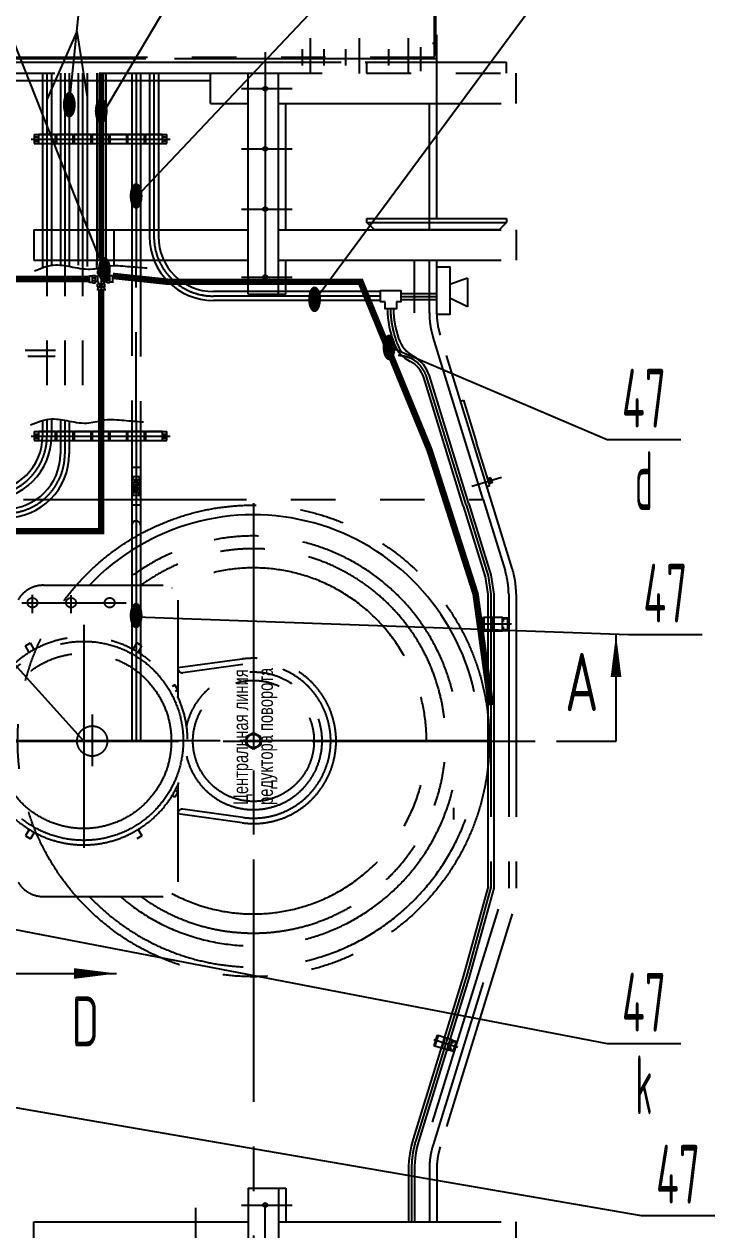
# Model space of a CAD drawing. Header units: millimetres. Extents: x 0 to 25200, y 0 to 17820.
# Drawn here: x 12673 to 14998, y 9320 to 13380 of the extents above; entities that cross this region are included whole.
import ezdxf
from ezdxf.enums import TextEntityAlignment as Align

# ---------------------------------------------------------------- set-up
doc = ezdxf.new("R2010")
doc.units = ezdxf.units.MM
doc.header["$LTSCALE"] = 600
for name, pattern in [('F', [0.75, 0.5, -0.25]), ('G', [2, 1.25, -0.25, 0.25, -0.25]), ('K', [2.5, 1.25, -0.25, 0.25, -0.25, 0.25, -0.25])]:
    doc.linetypes.add(name, pattern=pattern)
for name, color, linetype in [('01', 7, 'Continuous'), ('02', 1, 'Continuous'), ('04', 2, 'F'), ('05', 4, 'G'), ('07', 6, 'K'), ('11', 3, 'Continuous')]:
    doc.layers.add(name, color=color, linetype=linetype)
doc.styles.get("Standard").update_dxf_attribs({"font": 'isocp', "width": 0.707, "bigfont": 'intecad.shx'})

# ---------------------------------------------------------------- blocks, each defined once
blk = doc.blocks.new('*U412')
at = {"layer": '01'}
for p, q in [((-7.7, 2.6), (-7.7, 0)), ((0, 2.6), (-7.7, 2.6)), ((-7.7, 0), (0, 0)), ((0, 0), (-1.5, 2.6)), ((0, 2.6), (1.5, 0)), ((0, 2.6), (7.7, 2.6)), ((7.7, 0), (0, 0)), ((7.7, 2.6), (7.7, 0))]:
    blk.add_line(p, q, dxfattribs=at)
at = {"layer": '05'}
blk.add_line((0, 4.7), (0, -2.1), dxfattribs=at)
blk = doc.blocks.new('*U411')
at = {"layer": '01'}
for p, q in [((-8.4, 0), (-8.4, 8.9)), ((-8.4, 8.9), (0, 8.9)), ((-8.4, 5), (0, 5)), ((0, 8.9), (0, 0)), ((0, -8.9), (0, 0)), ((-8.4, 0), (-8.4, -8.9)), ((-8.4, -5), (0, -5)), ((-8.4, -8.9), (0, -8.9))]:
    blk.add_line(p, q, dxfattribs=at)
at = {"layer": '05'}
blk.add_line((-9.5, 0), (1.1, 0), dxfattribs=at)
blk = doc.blocks.new('*U535')
at = {"layer": '01'}
for p, q in [((0, 27.7), (-25, 13.3)), ((-25, 13.3), (-25, 0)), ((-25, -13.3), (-25, 0)), ((25, 13.3), (0, 27.7)), ((25, 0), (25, 13.3)), ((25, 0), (25, -13.3)), ((0, -27.7), (-25, -13.3)), ((25, -13.3), (0, -27.7))]:
    blk.add_line(p, q, dxfattribs=at)
at = {"layer": '05'}
for p, q in [((-26.7, 0), (27.5, 0)), ((0, 29.3), (0, -28.9))]:
    blk.add_line(p, q, dxfattribs=at)

msp = doc.modelspace()

# ---------------------------------------------------------------- linework, layer by layer
at = {"layer": '01', "color": 7, "linetype": 'Continuous'}
for p, q in [((12734.764, 13214.196), (12734.764, 12559.676)), ((12764.764, 13214.196), (12764.764, 12567.333)), ((12794.764, 13214.196), (12794.764, 12568.606)), ((12824.764, 13214.196), (12824.764, 12564.336)), ((12854.719, 13214.196), (12854.719, 12568.606)), ((12884.719, 13214.196), (12884.719, 12564.336)), ((12917.275, 13214.196), (12917.275, 12568.606)), ((12947.275, 13214.196), (12947.275, 12564.336)), ((13034.764, 13214.196), (13034.764, 12563.149)), ((13064.764, 13214.196), (13064.764, 12560.796)), ((13094.764, 13214.196), (13094.764, 12664.278)), ((13124.764, 13214.196), (13124.764, 12664.278)), ((12696.578, 12992.871), (13164.34, 12992.871)), ((12706.264, 13007.871), (13153.264, 13007.871)), ((12838.264, 13007.871), (12781.264, 13007.871)), ((12838.264, 12977.871), (12838.264, 13007.871)), ((12898.264, 13007.871), (12841.264, 13007.871)), ((12841.264, 13007.871), (12841.264, 12977.871)), ((12898.264, 12977.871), (12898.264, 13007.871)), ((12958.264, 13007.871), (12901.264, 13007.871)), ((12901.264, 13007.871), (12901.264, 12977.871)), ((12958.264, 12977.871), (12958.264, 13007.871)), ((13018.264, 13007.871), (12961.264, 13007.871)), ((12961.264, 13007.871), (12961.264, 12977.871)), ((13018.264, 12977.871), (13018.264, 13007.871)), ((13078.264, 13007.871), (13021.264, 13007.871)), ((13021.264, 13007.871), (13021.264, 12977.871)), ((13078.264, 12977.871), (13078.264, 13007.871)), ((13081.264, 13007.871), (13081.264, 12977.871)), ((13138.264, 13007.871), (13081.264, 13007.871)), ((13138.264, 12977.871), (13138.264, 13007.871)), ((13138.264, 12999.871), (13153.264, 12999.871)), ((13153.264, 12977.871), (13153.264, 13007.871)), ((12706.264, 12977.871), (13153.264, 12977.871)), ((12781.264, 12977.871), (12838.264, 12977.871)), ((12841.264, 12977.871), (12898.264, 12977.871)), ((12901.264, 12977.871), (12958.264, 12977.871)), ((12961.264, 12977.871), (13018.264, 12977.871)), ((13021.264, 12977.871), (13078.264, 12977.871)), ((13081.264, 12977.871), (13138.264, 12977.871)), ((13138.264, 12985.871), (13153.264, 12985.871)), ((12917.275, 12558.724), (12947.275, 12558.724)), ((12919.775, 12548.724), (12944.775, 12548.724)), ((12893.222, 12508.913), (12893.222, 12533.913)), ((12903.222, 12508.913), (12903.222, 12533.913)), ((12913.222, 12508.913), (12913.222, 12533.913)), ((12951.327, 12508.913), (12951.327, 12533.913)), ((12961.327, 12508.913), (12961.327, 12533.913)), ((12971.327, 12508.913), (12971.327, 12533.913)), ((12917.275, 12485.828), (12947.275, 12485.828)), ((12919.775, 12495.828), (12944.775, 12495.828)), ((14150.864, 11758.572), (14017.715, 12190.238)), ((14169.976, 11764.467), (14036.827, 12196.133)), ((12794.764, 12048.846), (12794.764, 11932.653)), ((12824.764, 12043.472), (12824.764, 11932.653)), ((13034.764, 12043.728), (13034.764, 10966.624)), ((13064.764, 12041.471), (13064.764, 10966.624)), ((12696.578, 11992.871), (13164.34, 11992.871)), ((12696.578, 11992.871), (13164.34, 11992.871)), ((12706.264, 12007.871), (13153.264, 12007.871)), ((12706.264, 11977.871), (13153.264, 11977.871)), ((12838.264, 12007.871), (12781.264, 12007.871)), ((12781.264, 11977.871), (12838.264, 11977.871)), ((12781.264, 11977.871), (12838.264, 11977.871)), ((12838.264, 11977.871), (12838.264, 12007.871)), ((12841.264, 12007.871), (12841.264, 11977.871)), ((12898.264, 12007.871), (12841.264, 12007.871)), ((12841.264, 11977.871), (12898.264, 11977.871)), ((12898.264, 11977.871), (12898.264, 12007.871)), ((12958.264, 12007.871), (12901.264, 12007.871)), ((12901.264, 12007.871), (12901.264, 11977.871)), ((12901.264, 11977.871), (12958.264, 11977.871)), ((12958.264, 11977.871), (12958.264, 12007.871)), ((12961.264, 12007.871), (12961.264, 11977.871)), ((13018.264, 12007.871), (12961.264, 12007.871)), ((12961.264, 11977.871), (13018.264, 11977.871)), ((13018.264, 11977.871), (13018.264, 12007.871)), ((13078.264, 12007.871), (13021.264, 12007.871)), ((13021.264, 12007.871), (13021.264, 11977.871)), ((13021.264, 11977.871), (13078.264, 11977.871)), ((13078.264, 11977.871), (13078.264, 12007.871)), ((13081.264, 12007.871), (13081.264, 11977.871)), ((13138.264, 12007.871), (13081.264, 12007.871)), ((13081.264, 11977.871), (13138.264, 11977.871)), ((13138.264, 11977.871), (13138.264, 12007.871)), ((13138.264, 11999.871), (13153.264, 11999.871)), ((13138.264, 11985.871), (13153.264, 11985.871)), ((13153.264, 11977.871), (13153.264, 12007.871)), ((13034.764, 11856.329), (13064.765, 11856.329)), ((13037.265, 11856.329), (13062.265, 11856.329)), ((13037.265, 11846.329), (13062.265, 11846.329)), ((13037.265, 11846.329), (13062.265, 11846.329)), ((13037.265, 11836.329), (13062.265, 11836.329)), ((13037.265, 11836.329), (13062.265, 11836.329)), ((13037.265, 11828.9), (13062.265, 11828.9)), ((13037.265, 11818.9), (13062.265, 11818.9)), ((13037.265, 11813.477), (13062.265, 11813.477)), ((13034.765, 11793.477), (13064.765, 11793.477)), ((13037.265, 11803.477), (13062.265, 11803.477)), ((14150.89, 11758.489), (14224.93, 11519.504)), ((14169.994, 11764.408), (14244.034, 11525.423)), ((14233.754, 11461.205), (14233.754, 10471.205)), ((14253.754, 11461.205), (14253.754, 10471.205)), ((14215.254, 11381.725), (14219.754, 11381.725)), ((14215.254, 11381.725), (14215.254, 11336.725)), ((14282.754, 11381.725), (14219.754, 11381.725)), ((14219.754, 11381.725), (14219.754, 11336.725)), ((14251.254, 11336.725), (14251.254, 11381.725)), ((14282.754, 11336.725), (14282.754, 11381.725)), ((14282.754, 11380.225), (14282.754, 11368.225)), ((14303.754, 11380.225), (14282.754, 11380.225)), ((14285.754, 11368.225), (14282.754, 11368.225)), ((14285.754, 11377.225), (14285.754, 11368.225)), ((14300.754, 11377.225), (14285.754, 11377.225)), ((14300.754, 11341.225), (14300.754, 11377.225)), ((14303.754, 11338.225), (14303.754, 11380.225)), ((14215.254, 11336.725), (14219.754, 11336.725)), ((14219.754, 11336.725), (14282.754, 11336.725)), ((14282.754, 11350.225), (14282.754, 11338.225)), ((14285.754, 11350.225), (14282.754, 11350.225)), ((14282.754, 11338.225), (14303.754, 11338.225)), ((14285.754, 11350.225), (14285.754, 11341.225)), ((14285.754, 11341.225), (14300.754, 11341.225)), ((14234.476, 10476.531), (14150.698, 10173.268)), ((14253.754, 10471.205), (14169.976, 10167.942)), ((14150.864, 10173.837), (13982.303, 9627.368)), ((14169.976, 10167.942), (14001.415, 9621.473)), ((14062.669, 9975.46), (14052.035, 9941.067)), ((14066.109, 9974.397), (14055.474, 9940.003)), ((14062.669, 9975.46), (14066.109, 9974.397)), ((14114.259, 9959.508), (14066.109, 9974.397)), ((14079.549, 9932.559), (14090.184, 9966.953)), ((14103.625, 9925.115), (14114.259, 9959.508)), ((14113.905, 9958.362), (14111.069, 9949.19)), ((14113.362, 9948.481), (14111.069, 9949.19)), ((14115.489, 9955.36), (14113.362, 9948.481)), ((14129.955, 9953.399), (14113.905, 9958.362)), ((14126.953, 9951.815), (14115.489, 9955.36)), ((14118.446, 9924.301), (14126.953, 9951.815)), ((14120.03, 9921.299), (14129.955, 9953.399)), ((14052.035, 9941.067), (14055.474, 9940.003)), ((14055.474, 9940.003), (14103.625, 9925.115)), ((14106.815, 9935.433), (14103.979, 9926.261)), ((14103.979, 9926.261), (14120.03, 9921.299)), ((14109.108, 9934.724), (14106.815, 9935.433)), ((14109.108, 9934.724), (14106.981, 9927.845)), ((14106.981, 9927.845), (14118.446, 9924.301)), ((13966.754, 9524.205), (13966.754, 9348.205)), ((13986.754, 9524.205), (13986.754, 9348.205))]:
    msp.add_line(p, q, dxfattribs=at)
at = {"layer": '01'}
for p, q in [((12947.275, 12583.836), (12917.275, 12583.836)), ((12917.275, 12558.724), (12917.275, 12583.836)), ((12919.775, 12548.724), (12919.775, 12538.724)), ((12921.581, 12558.724), (12921.581, 12548.724)), ((12927.569, 12548.724), (12927.569, 12538.724)), ((12936.98, 12548.724), (12936.98, 12538.724)), ((12942.968, 12558.724), (12942.968, 12548.724)), ((12944.775, 12548.724), (12944.775, 12538.724)), ((12947.275, 12558.724), (12947.275, 12583.836)), ((12893.222, 12532.106), (12903.222, 12532.106)), ((12893.222, 12510.719), (12903.222, 12510.719)), ((12903.222, 12533.913), (12913.222, 12533.913)), ((12903.222, 12526.119), (12913.222, 12526.119)), ((12903.222, 12516.707), (12913.222, 12516.707)), ((12903.222, 12508.913), (12913.222, 12508.913)), ((12913.222, 12531.505), (12921.671, 12531.505)), ((12921.671, 12513.432), (12913.222, 12513.432)), ((12944.775, 12538.724), (12919.775, 12538.724)), ((12919.775, 12531.505), (12919.775, 12513.432)), ((12944.775, 12505.828), (12919.775, 12505.828)), ((12919.775, 12495.828), (12919.775, 12505.828)), ((12921.671, 12538.724), (12921.671, 12531.505)), ((12921.671, 12513.432), (12921.671, 12505.828)), ((12927.569, 12495.828), (12927.569, 12505.828)), ((12936.98, 12495.828), (12936.98, 12505.828)), ((12940.572, 12530.793), (12940.572, 12538.724)), ((12944.775, 12530.793), (12940.572, 12530.793)), ((12940.572, 12514.174), (12940.572, 12505.828)), ((12944.775, 12514.174), (12940.572, 12514.174)), ((12944.775, 12531.505), (12944.775, 12513.432)), ((12951.327, 12531.505), (12944.775, 12531.505)), ((12944.775, 12513.432), (12951.327, 12513.432)), ((12944.775, 12495.828), (12944.775, 12505.828)), ((12961.327, 12533.913), (12951.327, 12533.913)), ((12961.327, 12526.119), (12951.327, 12526.119)), ((12961.327, 12516.707), (12951.327, 12516.707)), ((12961.327, 12508.913), (12951.327, 12508.913)), ((12971.327, 12532.106), (12961.327, 12532.106)), ((12971.327, 12510.719), (12961.327, 12510.719)), ((14165.273, 12524.418), (14105.849, 12502.675)), ((14165.273, 12524.418), (14165.273, 12428.386)), ((12921.581, 12485.828), (12921.581, 12495.828)), ((12942.968, 12485.828), (12942.968, 12495.828)), ((13872.412, 12479.278), (13309.764, 12479.278)), ((13940.273, 12472.842), (14061.754, 12472.842)), ((13872.412, 12449.278), (13309.764, 12449.278)), ((13940.273, 12452.842), (14061.754, 12452.842)), ((14165.273, 12428.386), (14105.849, 12457.377)), ((13034.764, 11888.329), (13064.765, 11888.329)), ((13034.764, 11888.329), (13034.764, 11856.329)), ((13037.265, 11888.329), (13062.265, 11888.329)), ((13039.072, 11856.329), (13039.072, 11846.329)), ((13039.072, 11856.329), (13039.072, 11846.329)), ((13060.458, 11856.329), (13060.458, 11846.329)), ((13060.458, 11856.329), (13060.458, 11846.329)), ((13064.765, 11886.959), (13064.765, 11856.329)), ((13037.265, 11846.329), (13037.265, 11836.329)), ((13037.265, 11846.329), (13037.265, 11836.329)), ((13037.265, 11846.329), (13037.265, 11836.329)), ((13037.265, 11828.9), (13037.265, 11818.9)), ((13037.265, 11818.9), (13037.265, 11828.9)), ((13037.265, 11813.477), (13037.265, 11803.477)), ((13037.265, 11803.477), (13037.265, 11813.477)), ((13040.662, 11828.9), (13040.662, 11836.329)), ((13040.662, 11813.477), (13040.662, 11818.9)), ((13045.059, 11846.329), (13045.059, 11836.329)), ((13045.059, 11846.329), (13045.059, 11836.329)), ((13045.059, 11818.9), (13045.059, 11828.9)), ((13045.059, 11803.477), (13045.059, 11813.477)), ((13054.471, 11846.329), (13054.471, 11836.329)), ((13054.471, 11846.329), (13054.471, 11836.329)), ((13054.471, 11818.9), (13054.471, 11828.9)), ((13054.471, 11803.477), (13054.471, 11813.477)), ((13058.292, 11813.477), (13058.292, 11818.9)), ((13058.48, 11828.9), (13058.48, 11836.329)), ((13062.265, 11846.329), (13062.265, 11836.329)), ((13062.265, 11846.329), (13062.265, 11836.329)), ((13062.265, 11846.329), (13062.265, 11836.329)), ((13062.265, 11828.9), (13062.265, 11818.9)), ((13062.265, 11818.9), (13062.265, 11828.9)), ((13062.265, 11813.477), (13062.265, 11803.477)), ((13062.265, 11803.477), (13062.265, 11813.477)), ((13034.765, 11793.477), (13034.765, 11761.477)), ((13039.072, 11793.477), (13039.072, 11803.477)), ((13060.458, 11793.477), (13060.458, 11803.477)), ((13064.765, 11793.477), (13064.765, 11761.477)), ((13034.765, 11761.477), (13064.765, 11761.477)), ((14224.93, 11519.504), (14233.754, 11461.205)), ((14244.034, 11525.423), (14253.754, 11461.205)), ((14465.103, 10966.196), (14665.103, 10966.196))]:
    msp.add_line(p, q, dxfattribs=at)
for points, const_width in [([(12932.275, 12583.836), (12932.275, 13214.196)], 20), ([(12893.222, 12521.413), (12420.456, 12521.413), (12420.456, 13139.886), (11869.154, 13139.886)], 22), ([(12971.327, 12532.106), (13157.736, 12512.25), (13805.294, 12512.25), (14037.57, 11945.359), (14192.421, 11461.205), (14243.754, 11086.843)], 22), ([(12932.275, 12485.828), (12932.275, 11672.653), (11249.07, 11672.653)], 22)]:
    msp.add_lwpolyline(points, dxfattribs=dict(at, const_width=const_width))
msp.add_lwpolyline([(14061.754, 12562.32), (14105.849, 12562.32), (14105.849, 12402.619), (14061.754, 12402.619)], close=True, dxfattribs=at)
for points in [[(13888.5, 12445.238), (13872.412, 12445.238), (13872.412, 12483.317), (13940.273, 12483.317), (13940.273, 12445.238), (13926.193, 12445.238)], [(13926.193, 12445.238), (13926.193, 12420.911), (13888.5, 12420.911), (13888.5, 12445.238)]]:
    msp.add_lwpolyline(points, dxfattribs=at)
for centre, radius, start, end in [((13309.764, 12664.278), 215, 180, 270), ((13309.764, 12664.278), 185, 180, 270), ((14021.118, 12342.615), 110, 200.817116, 243.447216), ((14037.237, 12356.866), 110, 198.839599, 241.130043), ((13930.117, 12162.578), 111.861, 17.455947, 61.130043), ((13931.713, 12163.711), 90, 17.142585, 63.447216), ((13444.754, 10966.624), 761.35, 12.516473, 136.50817), ((13049.764, 11692.653), 15, 0, 180)]:
    msp.add_arc(centre, radius, start, end, dxfattribs=at)
at = {"layer": '01', "color": 7, "linetype": 'Continuous'}
for centre, radius, start, end in [((14245.45, 12427.908), 350, 181.145541, 200.817116), ((14245.45, 12427.908), 330, 181.214978, 198.839599), ((12549.764, 11992.653), 215, 270, 0), ((12549.764, 11992.653), 185, 270, 0), ((12609.764, 11932.653), 185, 270, 0), ((12609.764, 11932.653), 215, 270, 0), ((14316.754, 9524.205), 350, 162.857415, 180), ((14316.754, 9524.205), 330, 162.857415, 180)]:
    msp.add_arc(centre, radius, start, end, dxfattribs=at)
at = {"layer": '02'}
for p, q in [((12942.968, 12548.724), (12495.36, 13682.179)), ((12824.764, 13104.195), (12884.719, 13686.898)), ((12937.539, 13079.014), (13295.917, 13682.179)), ((13049.764, 12797.017), (13890.555, 13686.898)), ((13650.383, 12449.278), (14563.809, 13686.898)), ((12850.593, 13355.232), (12749.764, 13125.57)), ((12850.593, 13355.232), (12884.719, 13133.332)), ((13893.033, 12298.115), (14635.185, 11981.497)), ((14635.185, 11981.497), (14883.185, 11981.497)), ((13049.764, 11384.477), (14707.109, 11325.077)), ((14665.103, 10966.196), (14665.103, 11326.196)), ((14707.109, 11325.077), (14955.109, 11325.077)), ((11097.928, 10629.506), (14635.185, 9947.783)), ((9856.367, 10212.151), (14749.838, 9368.92)), ((12528.16, 10183.611), (12984.16, 10183.611)), ((14635.185, 9947.783), (14883.185, 9947.783)), ((14749.838, 9368.92), (14997.838, 9368.92))]:
    msp.add_line(p, q, dxfattribs=at)
for points in [[(14665.103, 11326.196, 0, 36, 0), (14665.103, 11182.196, 0, 0, 0)], [(12840.16, 10183.611, 36, 0, 0), (12984.16, 10183.611, 0, 0, 0)]]:
    msp.add_lwpolyline(points, format="xyseb", dxfattribs=at)
at = {"layer": '02', "color": 1, "linetype": 'Continuous'}
for points in [[(12707.23, 12549.696), (12779.191, 12568.867), (12836.53, 12562.047), (12903.789, 12555.578), (12957.194, 12565.771), (13021.125, 12564.331), (13086.903, 12559.176)], [(12694.532, 12031.305), (12766.493, 12050.476), (12823.831, 12043.656), (12891.09, 12037.187), (12944.495, 12047.38), (13008.426, 12045.94), (13074.204, 12040.785)]]:
    msp.add_spline(points, degree=3, dxfattribs=at)
at = {"layer": '04', "color": 2, "linetype": 'F'}
msp.add_line((14047.754, 13316.092), (14053.754, 13316.092), dxfattribs=at)
at = {"layer": '04'}
for p, q in [((13034.764, 12563.149), (13034.764, 12043.728)), ((13049.764, 12042.577), (13049.764, 12561.939)), ((13064.764, 12560.796), (13064.764, 12007.871))]:
    msp.add_line(p, q, dxfattribs=at)
at = {"layer": '05', "color": 4, "linetype": 'G'}
for p, q in [((14061.745, 13033.64), (14061.745, 13344.174)), ((13484.154, 13285.411), (13484.154, 12397.52)), ((12749.764, 13214.196), (12749.764, 12048.547)), ((12809.764, 13214.196), (12809.764, 12046.375)), ((12869.719, 13214.196), (12869.719, 12046.375)), ((12932.275, 13214.196), (12932.275, 12046.375)), ((13049.764, 13214.196), (13049.764, 12561.939)), ((13109.764, 13214.196), (13109.764, 12664.278)), ((12974.764, 12688.487), (12974.764, 12567.027)), ((13872.412, 12464.278), (13309.764, 12464.278)), ((13940.273, 12462.842), (14061.754, 12462.842)), ((14160.42, 11761.52), (14027.271, 12193.186)), ((12809.764, 12046.375), (12809.764, 11932.653)), ((13049.764, 12042.577), (13049.764, 11692.653)), ((14160.442, 11761.449), (14234.482, 11522.463)), ((13049.764, 11692.653), (13049.764, 10966.196)), ((13444.754, 11701.249), (13444.754, 8618.58)), ((14234.482, 11522.463), (14243.754, 11461.205)), ((14243.754, 11461.205), (14243.754, 10471.205)), ((14313.545, 11359.225), (14208.467, 11359.225)), ((5242.734, 10966.196), (14493.262, 10966.196)), ((5242.734, 10966.196), (14493.262, 10966.196)), ((14232.867, 10966.624), (12491.138, 10966.624)), ((14244.115, 10473.868), (14160.337, 10170.605)), ((14160.42, 10170.89), (13991.859, 9624.42)), ((14132.475, 9935.035), (14052.164, 9959.868)), ((13484.154, 8646.98), (13484.154, 9534.871)), ((13976.754, 9524.205), (13976.754, 9348.205)), ((13249.154, 9394.868), (13249.154, 9190.058)), ((13404.822, 9404.096), (13574.657, 9404.096))]:
    msp.add_line(p, q, dxfattribs=at)
for centre, radius, start, end in [((13309.764, 12664.278), 200, 180, 270), ((14245.45, 12427.908), 340, 181.179238, 197.142585), ((14245.45, 12427.908), 340, 181.179238, 207.07404), ((13931.713, 12163.711), 100, 17.142585, 90), ((12549.764, 11992.653), 200, 270, 0), ((12609.764, 11932.653), 200, 270, 0), ((14316.754, 9524.205), 340, 162.857415, 180)]:
    msp.add_arc(centre, radius, start, end, dxfattribs=at)
at = {"layer": '07', "color": 6, "linetype": 'K'}
for p, q in [((14053.754, 13268.176), (14053.754, 15647.176)), ((14054.254, 13273.696), (14054.254, 13864.196)), ((14058.754, 13273.696), (14058.754, 13864.196)), ((13636.554, 13213.927), (13636.554, 13332.927)), ((13801.654, 13213.927), (13801.654, 13332.927)), ((13966.754, 13213.927), (13966.754, 13332.927)), ((13608.921, 13295.86), (13608.921, 13240.116)), ((13681.488, 13295.86), (13681.488, 13240.116)), ((13754.054, 13295.86), (13754.054, 13240.116)), ((13899.188, 13295.86), (13899.188, 13240.116)), ((14007.754, 13221.451), (14007.754, 13302.473)), ((5489.754, 13252.196), (13826.745, 13252.196)), ((10820.754, 13252.196), (14058.754, 13252.196)), ((10832.754, 13264.196), (14058.754, 13264.196)), ((10837.754, 13268.176), (14053.754, 13268.176)), ((13179.254, 13264.196), (14049.254, 13264.196)), ((13826.745, 13214.195), (13826.745, 13252.196)), ((13826.745, 13252.196), (14296.745, 13252.196)), ((14296.745, 13214.195), (14296.745, 13252.196)), ((5425.754, 13214.196), (14328.754, 13214.196)), ((13299.745, 13112.195), (13299.745, 13214.195)), ((13426.754, 12471.196), (13426.754, 13214.196)), ((13528.754, 12471.195), (13528.754, 13214.196)), ((14328.745, 13112.195), (14328.745, 13214.196)), ((13299.745, 13189.205), (6670.754, 13189.205)), ((13404.822, 13162.563), (13574.657, 13162.563)), ((13299.745, 13112.195), (13426.754, 13112.195)), ((13528.754, 13112.195), (14328.745, 13112.195)), ((13553.754, 12687.195), (13553.754, 13112.195)), ((14061.745, 12725.195), (14061.745, 13112.195)), ((14036.754, 12687.195), (14036.754, 13111.205)), ((12706.264, 13007.871), (12706.264, 12977.871)), ((12706.264, 12999.871), (12721.264, 12999.871)), ((12721.264, 13007.871), (12721.264, 12977.871)), ((12778.264, 13007.871), (12721.264, 13007.871)), ((12778.264, 12977.871), (12778.264, 13007.871)), ((12781.264, 13007.871), (12781.264, 12977.871)), ((12706.264, 12985.871), (12721.264, 12985.871)), ((12721.264, 12977.871), (12778.264, 12977.871)), ((13404.822, 12960.096), (13574.657, 12960.096)), ((13404.822, 12756.896), (13574.657, 12756.896)), ((13826.745, 12712.195), (13826.745, 12725.195)), ((13826.745, 12725.195), (14296.745, 12725.195)), ((13826.745, 12712.195), (14296.745, 12712.195)), ((13851.745, 12687.195), (13826.745, 12712.195)), ((14271.745, 12687.195), (14296.745, 12712.195)), ((14296.745, 12725.195), (14296.745, 12712.195)), ((12705.745, 12687.195), (13426.754, 12687.195)), ((12705.745, 12687.195), (12705.745, 12585.195)), ((13528.754, 12687.195), (14328.745, 12687.195)), ((14271.745, 12687.195), (13851.745, 12687.195)), ((14328.745, 12687.195), (14328.745, 12585.195)), ((12705.745, 12585.195), (13426.754, 12585.195)), ((13528.754, 12585.195), (14328.745, 12585.195)), ((13553.754, 12471.195), (13553.754, 12585.195)), ((13986.754, 12408.205), (13986.754, 12585.195)), ((14036.754, 12408.205), (14036.754, 12585.195)), ((14061.754, 12407.196), (14061.754, 12585.195)), ((13404.822, 12528.296), (13574.657, 12528.296)), ((13426.754, 12471.196), (13528.754, 12471.196)), ((13528.754, 12471.195), (13553.754, 12471.195)), ((14217.754, 11779.205), (14049.194, 12325.675)), ((14315.723, 11547.453), (14073.09, 12332.163)), ((12675.748, 12282.332), (12778.728, 12282.332)), ((12685.748, 12262.332), (12777.673, 12262.332)), ((14141.691, 12110.296), (14151.245, 12113.25)), ((14151.245, 12113.25), (14195.556, 11969.944)), ((12734.764, 12045.123), (12734.764, 11992.653)), ((12749.764, 12048.547), (12749.764, 11992.653)), ((12764.764, 12050.384), (12764.764, 11992.653)), ((12706.264, 12007.871), (12706.264, 11977.871)), ((12706.264, 11999.871), (12721.264, 11999.871)), ((12706.264, 11999.871), (12721.264, 11999.871)), ((12706.264, 11985.871), (12721.264, 11985.871)), ((12706.264, 11985.871), (12721.264, 11985.871)), ((12721.264, 12007.871), (12721.264, 11977.871)), ((12778.264, 12007.871), (12721.264, 12007.871)), ((12721.264, 11977.871), (12778.264, 11977.871)), ((12721.264, 11977.871), (12778.264, 11977.871)), ((12778.264, 11977.871), (12778.264, 12007.871)), ((12781.264, 12007.871), (12781.264, 11977.871)), ((14239.866, 11826.638), (14195.556, 11969.944)), ((14179.87, 11823.788), (14279.49, 11854.591)), ((14230.312, 11823.684), (14239.866, 11826.638)), ((6670.754, 11779.205), (14217.754, 11779.205)), ((6670.754, 11779.205), (14217.754, 11779.205)), ((14217.754, 11779.205), (14291.795, 11540.22)), ((14217.754, 11779.205), (14291.795, 11540.22)), ((13444.754, 11766.994), (13444.754, 10169.144)), ((12379.01, 11514.545), (12873.254, 10966.196)), ((12738.213, 11490.624), (13140.333, 11490.624)), ((12700.754, 11396.901), (12700.754, 11458.142)), ((12830.754, 11396.981), (12830.754, 11457.08)), ((14303.754, 11461.205), (14303.754, 10471.205)), ((14328.754, 11461.196), (14328.754, 10471.196)), ((12664.627, 11431.865), (13016.403, 11431.865)), ((13190.333, 11440.624), (13190.333, 11114.817)), ((12873.254, 11356.9), (12873.254, 10576.084)), ((12677.094, 11286.383), (12694.415, 11296.383)), ((12689.594, 11264.733), (12677.094, 11286.383)), ((12706.915, 11274.733), (12694.415, 11296.383)), ((13039.594, 11274.733), (13052.094, 11296.383)), ((13069.415, 11286.383), (13052.094, 11296.383)), ((13056.915, 11264.733), (13069.415, 11286.383)), ((13406.696, 11242.195), (13190.333, 11212.313)), ((13409.207, 11224.182), (13207.384, 11196.327)), ((12873.254, 11164.57), (12873.254, 10769.11)), ((13180.333, 11155.463), (13171.239, 11150.213)), ((13180.333, 11155.463), (13171.239, 11150.213)), ((13190.333, 11138.142), (13180.333, 11155.463)), ((13190.333, 11138.142), (13181.239, 11132.892)), ((12901.954, 11055.921), (12901.954, 10881.164)), ((13254.043, 10966.624), (12437.073, 10966.624)), ((13491.391, 10966.624), (13398.841, 10966.624)), ((13190.333, 10795.106), (13181.239, 10800.356)), ((13190.333, 10818.431), (13190.333, 10492.624)), ((13180.333, 10777.785), (13171.239, 10783.035)), ((13190.333, 10795.106), (13180.333, 10777.785)), ((13406.696, 10691.053), (13190.333, 10720.935)), ((13409.424, 10709.036), (13207.371, 10736.749)), ((14117.824, 10741.505), (14117.824, 10701.783)), ((12689.666, 10668.639), (12677.094, 10646.864)), ((12677.094, 10646.864), (12694.415, 10636.864)), ((12706.986, 10658.639), (12694.415, 10636.864)), ((13069.415, 10646.864), (13052.094, 10636.864)), ((13056.843, 10668.639), (13069.415, 10646.864)), ((12738.213, 10442.624), (13140.333, 10442.624)), ((14267.955, 10399.708), (14025.321, 9614.998)), ((14315.723, 10384.938), (14073.09, 9600.228)), ((14217.754, 10153.205), (14049.194, 9606.735)), ((14036.754, 9524.205), (14036.754, 9348.205)), ((14061.754, 9525.196), (14061.754, 9347.196)), ((13426.754, 9461.196), (13426.754, 8718.196)), ((13426.754, 9461.196), (13528.754, 9461.196)), ((13528.754, 9461.196), (13528.754, 8718.196)), ((13528.754, 9461.196), (13553.754, 9461.196)), ((13553.754, 9461.196), (13553.754, 9347.196)), ((12705.745, 9347.196), (13426.754, 9347.196)), ((12705.745, 9245.196), (12705.745, 9347.196)), ((13528.754, 9347.196), (14328.745, 9347.196)), ((14328.745, 9245.196), (14328.745, 9347.196))]:
    msp.add_line(p, q, dxfattribs=at)
for centre, radius in [((13484.154, 13162.563), 7), ((13484.154, 12960.096), 7), ((13484.154, 12756.896), 7), ((13484.154, 12528.296), 7), ((13444.754, 10966.624), 793.75), ((12700.754, 11431.865), 16.5), ((12830.754, 11431.865), 16.5), ((12960.754, 11431.865), 16.5), ((12873.254, 10966.84), 335), ((12873.254, 10966.624), 295), ((13444.754, 10966.624), 203.713), ((12901.954, 10966.196), 50.8), ((13444.754, 10966.624), 22.275), ((13484.154, 9404.096), 7)]:
    msp.add_circle(centre, radius, dxfattribs=at)
for centre, radius, start, end in [((14316.754, 12408.205), 280, 180, 197.142585), ((14315.754, 12407.196), 254, 180, 197.181688), ((13444.754, 10966.624), 690, 13.835224, 130.586881), ((13444.754, 10966.624), 647, 234.085362, 125.914638), ((13444.754, 10966.624), 582.5, 241.910242, 118.089758), ((14036.754, 11461.205), 267, 0, 17.213614), ((14036.754, 11461.196), 292, 0, 17.181688), ((12738.213, 11390.624), 100, 90, 149.031743), ((12873.254, 10966.624), 350, 213.641865, 146.358135), ((13444.754, 10966.624), 278.187, 262.136742, 97.863258), ((13205.333, 11211.186), 15, 180, 277.858204), ((13444.754, 10966.624), 260, 262.190152, 97.858204), ((13444.754, 10966.624), 231.213, 192.933373, 167.066627), ((13444.754, 10966.624), 761.35, 283.288527, 347.483527), ((13444.754, 10966.624), 690, 284.692018, 346.164776), ((13205.333, 10721.888), 15, 82.190152, 180), ((12738.213, 10542.624), 100, 210.968257, 270), ((13444.754, 10966.624), 761.35, 223.49183, 267.365129), ((13444.754, 10966.624), 690, 229.413119, 267.092445), ((14316.754, 9524.205), 280, 162.857415, 180), ((14315.754, 9525.196), 254, 162.818312, 180)]:
    msp.add_arc(centre, radius, start, end, dxfattribs=at)

# ---------------------------------------------------------------- block references
at = {"layer": '07', "color": 6, "linetype": 'K', "xscale": -1}
for name, p, rotation in [('*U412', (14235.435, 11840.969), 287.1816884150095), ('*U411', (14237.919, 11841.737), 17.18168841500956)]:
    msp.add_blockref(name, p, dxfattribs=dict(at, rotation=rotation))
at = {"layer": '07', "color": 6, "linetype": 'K'}
msp.add_blockref('*U535', (13444.754, 10966.624), dxfattribs=at)

# ---------------------------------------------------------------- texts
at = {"layer": '01', "insert": (13376.699, 10750.995), "char_height": 50, "attachment_point": 1, "rotation": 90}
msp.add_mtext('{\\fArial|b0|i0|c204|p34;\\C3;Центральная линия \\Pредуктора поворота}', dxfattribs=at)
at = {"layer": '02', "width": 0.605172}
for p, p2 in [((12800.764, 13064.195), (12848.764, 13064.195)), ((12908.275, 13043.14), (12956.275, 13043.14)), ((13025.764, 12757.017), (13073.764, 12757.017)), ((12918.968, 12508.724), (12966.968, 12508.724)), ((13626.383, 12409.278), (13674.383, 12409.278)), ((13877.202, 12247.332), (13925.202, 12247.332)), ((13025.764, 11344.477), (13073.764, 11344.477))]:
    msp.add_text('●', height=80, dxfattribs=at).set_placement(p, p2, align=Align.FIT)
at = {"layer": '11'}
for s, height, width, p, p2 in [('47', 197.9899, 0.556706, (14684.785, 12021.497), (14833.585, 12021.497)), ('d', 197.99, 0.560771, (14728.652, 11743.507), (14789.717, 11743.507)), ('47', 197.9899, 0.556706, (14756.709, 11365.077), (14905.509, 11365.077)), ('47', 197.9899, 0.556706, (14684.785, 9987.783), (14833.585, 9987.783)), ('k', 197.99, 0.514182, (14731.189, 9709.793), (14787.18, 9709.793)), ('47', 197.9899, 0.556706, (14799.438, 9408.92), (14948.238, 9408.92))]:
    msp.add_text(s, height=height, dxfattribs=dict(at, width=width)).set_placement(p, p2, align=Align.FIT)
at = {"layer": '11', "width": 0.707}
for s, height, p in [('A', 196, (14493.884, 11008.306)), ('D', 168, (12833.111, 9888.167))]:
    msp.add_text(s, height=height, dxfattribs=at).set_placement(p, align=Align.BOTTOM_LEFT)

doc.saveas('drawing.dxf')
